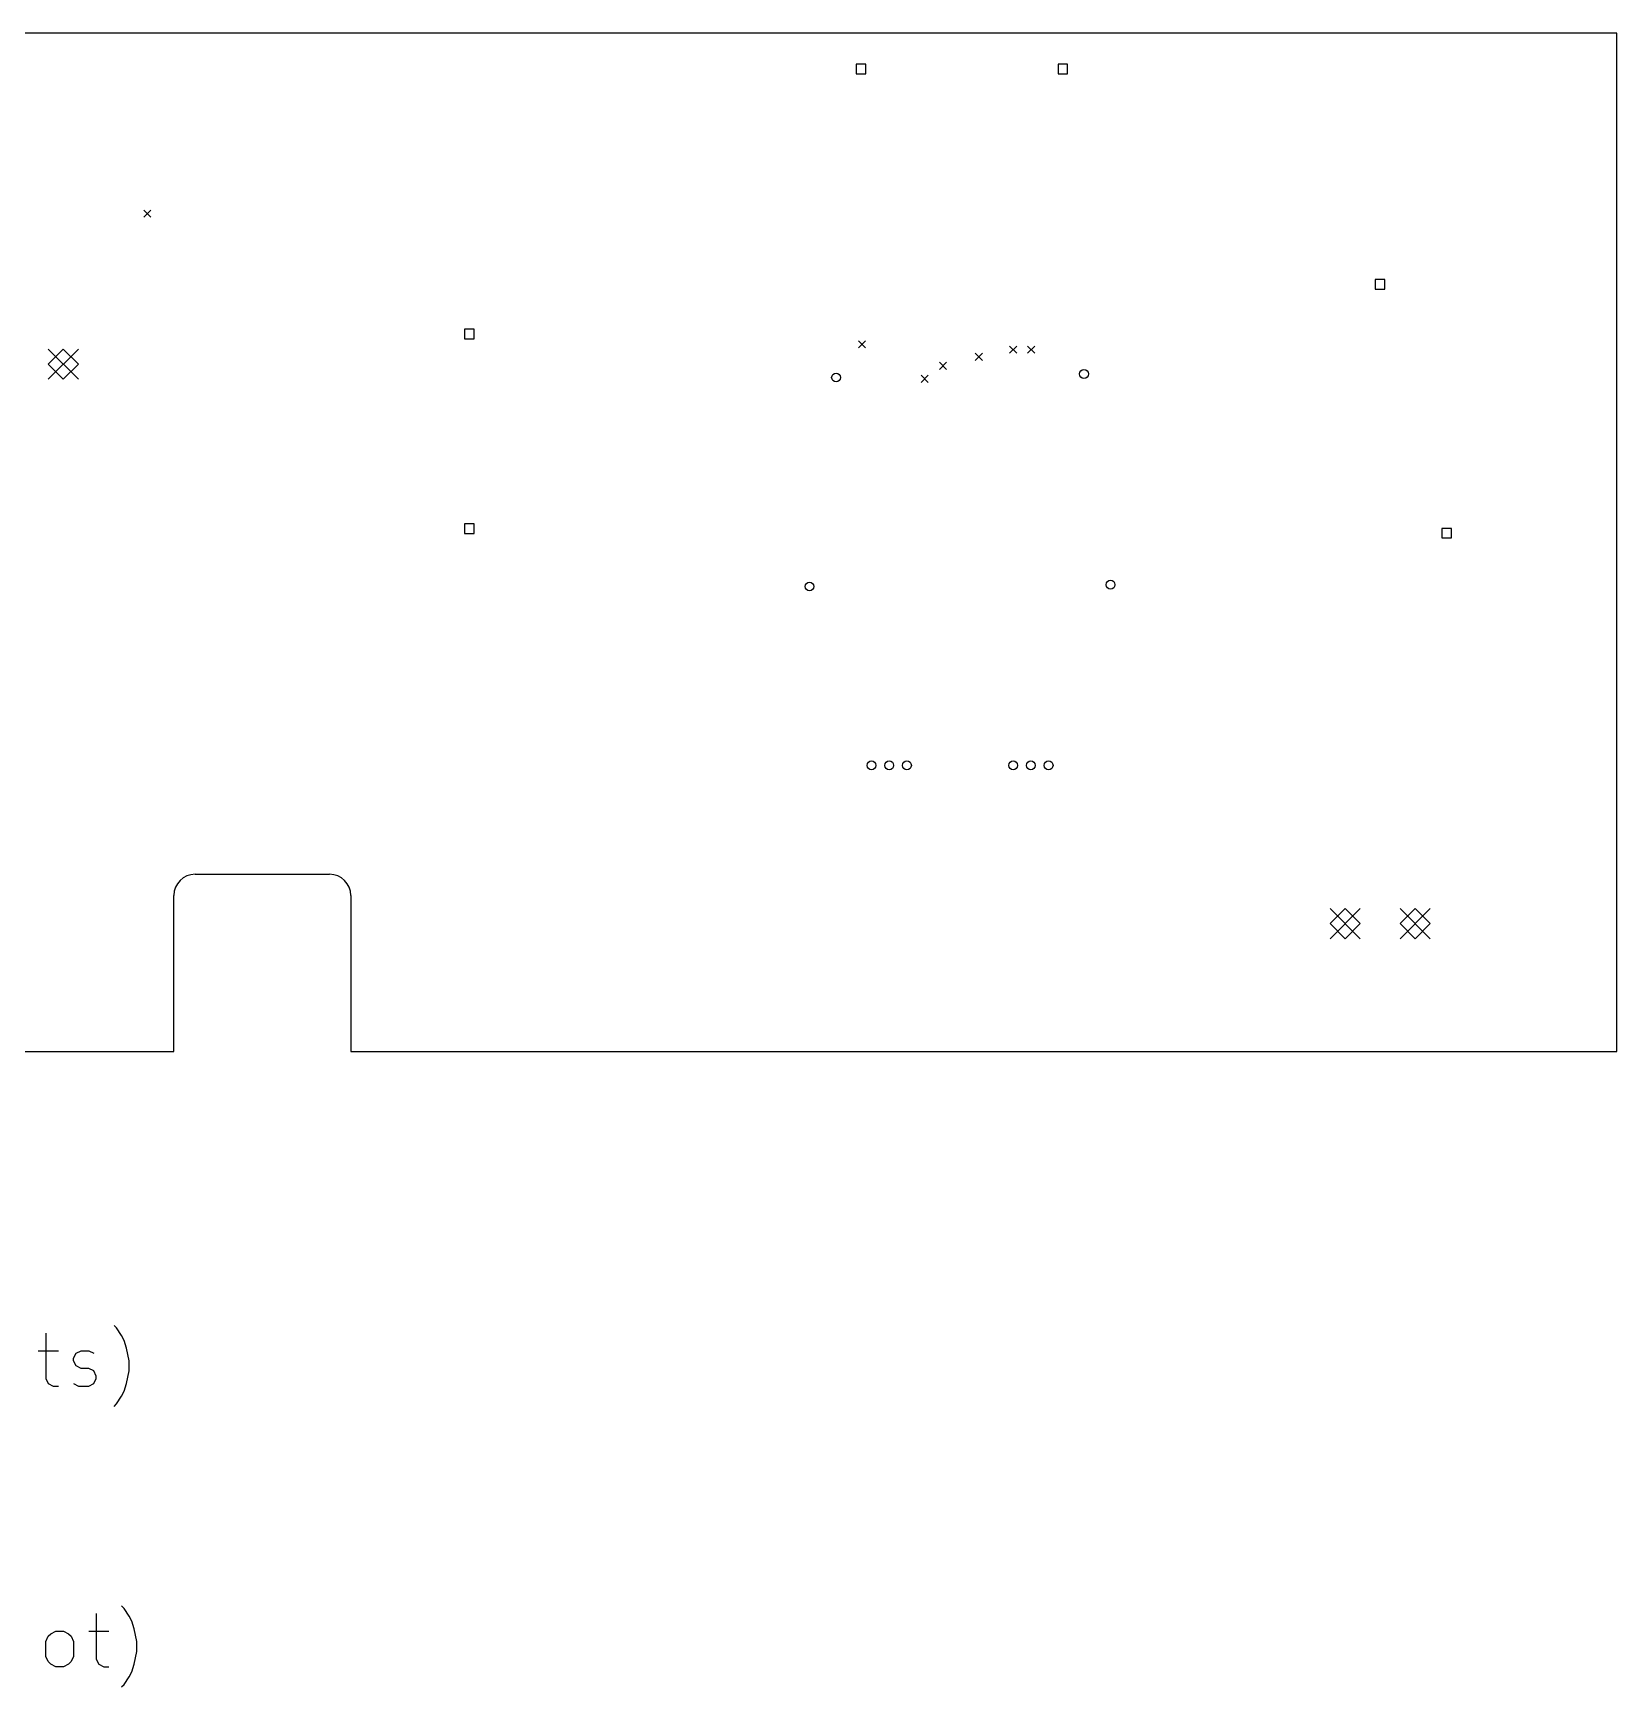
# Model space of a CAD drawing. Extents: x 28 to 204, y -135 to -30.
# Drawn here: x 114.6 to 204, y -123.4 to -30 of the extents above; entities that cross this region are included whole.
import ezdxf

# ---------------------------------------------------------------- set-up
doc = ezdxf.new("R2010")
doc.units = 0
doc.layers.add('BLACK', color=7, linetype='CONTINUOUS')

msp = doc.modelspace()

# ---------------------------------------------------------------- linework, layer by layer
at = {"layer": 'BLACK', "linetype": 'CONTINUOUS'}
for p, q in [((204, -30), (30, -30)), ((204, -87.5), (204, -30)), ((161.577, -31.7642), (161.039, -31.7642)), ((161.039, -31.7642), (161.039, -32.303)), ((161.039, -32.303), (161.577, -32.303)), ((161.577, -32.303), (161.577, -31.7642)), ((172.977, -31.7642), (172.439, -31.7642)), ((172.439, -31.7642), (172.439, -32.303)), ((172.439, -32.303), (172.977, -32.303)), ((172.977, -32.303), (172.977, -31.7642)), ((120.8, -40), (121.2, -40.4)), ((121.2, -40), (120.8, -40.4)), ((190.89, -43.9202), (190.351, -43.9202)), ((190.351, -43.9202), (190.351, -44.459)), ((190.351, -44.459), (190.89, -44.459)), ((190.89, -44.459), (190.89, -43.9202)), ((139.458, -46.7186), (138.919, -46.7186)), ((138.919, -46.7186), (138.919, -47.2574)), ((138.919, -47.2574), (139.458, -47.2574)), ((139.458, -47.2574), (139.458, -46.7186)), ((161.169, -47.373), (161.569, -47.773)), ((161.569, -47.373), (161.169, -47.773)), ((115.41, -47.85), (117.11, -49.55)), ((117.11, -47.85), (115.41, -49.55)), ((116.26, -47.85), (115.41, -48.7)), ((117.11, -48.7), (116.26, -47.85)), ((167.764, -48.0832), (168.164, -48.4832)), ((168.164, -48.0832), (167.764, -48.4832)), ((169.703, -47.676), (170.103, -48.076)), ((170.103, -47.676), (169.703, -48.076)), ((170.719, -47.676), (171.119, -48.076)), ((171.119, -47.676), (170.719, -48.076)), ((115.41, -48.7), (116.26, -49.55)), ((116.26, -49.55), (117.11, -48.7)), ((164.703, -49.3232), (165.103, -49.7232)), ((165.103, -49.3232), (164.703, -49.7232)), ((165.741, -48.5904), (166.141, -48.9904)), ((166.141, -48.5904), (165.741, -48.9904)), ((139.458, -57.7186), (138.919, -57.7186)), ((138.919, -57.7186), (138.919, -58.2574)), ((139.458, -58.2574), (139.458, -57.7186)), ((138.919, -58.2574), (139.458, -58.2574)), ((194.658, -57.9698), (194.119, -57.9698)), ((194.119, -57.9698), (194.119, -58.5086)), ((194.119, -58.5086), (194.658, -58.5086)), ((194.658, -58.5086), (194.658, -57.9698)), ((123.7, -77.5), (131.3, -77.5)), ((122.5, -87.5), (122.5, -78.7)), ((132.5, -78.7), (132.5, -87.5)), ((187.8, -79.4364), (189.5, -81.1364)), ((189.5, -79.4364), (187.8, -81.1364)), ((188.65, -79.4364), (187.8, -80.2864)), ((187.8, -80.2864), (188.65, -81.1364)), ((189.5, -80.2864), (188.65, -79.4364)), ((188.65, -81.1364), (189.5, -80.2864)), ((191.76, -79.4364), (193.46, -81.1364)), ((193.46, -79.4364), (191.76, -81.1364)), ((192.61, -79.4364), (191.76, -80.2864)), ((191.76, -80.2864), (192.61, -81.1364)), ((193.46, -80.2864), (192.61, -79.4364)), ((192.61, -81.1364), (193.46, -80.2864)), ((30, -87.5), (122.5, -87.5)), ((132.5, -87.5), (204, -87.5)), ((115.268, -103.402), (115.268, -105.974)), ((119.268, -103.116), (119.125, -102.974)), ((119.554, -103.545), (119.268, -103.116)), ((119.696, -103.831), (119.554, -103.545)), ((114.839, -104.402), (115.982, -104.402)), ((116.839, -104.831), (116.982, -104.545)), ((116.982, -104.545), (117.268, -104.402)), ((117.268, -104.402), (117.696, -104.402)), ((117.696, -104.402), (117.982, -104.545)), ((119.839, -104.259), (119.696, -103.831)), ((119.982, -104.974), (119.839, -104.259)), ((116.839, -104.974), (116.839, -104.831)), ((116.982, -105.259), (116.839, -104.974)), ((117.268, -105.402), (116.982, -105.259)), ((117.696, -105.402), (117.268, -105.402)), ((117.982, -105.545), (117.696, -105.402)), ((119.982, -105.545), (119.982, -104.974)), ((115.268, -105.974), (115.411, -106.259)), ((115.411, -106.259), (115.696, -106.402)), ((115.696, -106.402), (115.982, -106.402)), ((116.839, -106.259), (117.125, -106.402)), ((117.125, -106.402), (117.696, -106.402)), ((117.696, -106.402), (117.982, -106.259)), ((118.125, -105.831), (117.982, -105.545)), ((117.982, -106.259), (118.125, -105.974)), ((118.125, -105.974), (118.125, -105.831)), ((119.696, -106.688), (119.839, -106.259)), ((119.839, -106.259), (119.982, -105.545)), ((119.268, -107.402), (119.554, -106.974)), ((119.554, -106.974), (119.696, -106.688)), ((119.125, -107.545), (119.268, -107.402)), ((118.125, -119.242), (118.125, -121.814)), ((119.696, -118.956), (119.554, -118.814)), ((119.982, -119.385), (119.696, -118.956)), ((120.125, -119.671), (119.982, -119.385)), ((115.411, -120.528), (115.554, -120.385)), ((115.554, -120.385), (115.839, -120.242)), ((115.839, -120.242), (116.268, -120.242)), ((116.268, -120.242), (116.554, -120.385)), ((116.554, -120.385), (116.696, -120.528)), ((117.696, -120.242), (118.839, -120.242)), ((120.268, -120.099), (120.125, -119.671)), ((120.411, -120.814), (120.268, -120.099)), ((115.268, -120.814), (115.411, -120.528)), ((115.268, -121.671), (115.268, -120.814)), ((116.696, -120.528), (116.839, -120.814)), ((116.839, -120.814), (116.839, -121.671)), ((120.268, -122.099), (120.411, -121.385)), ((120.411, -121.385), (120.411, -120.814)), ((115.411, -121.956), (115.268, -121.671)), ((115.554, -122.099), (115.411, -121.956)), ((115.839, -122.242), (115.554, -122.099)), ((116.268, -122.242), (115.839, -122.242)), ((116.554, -122.099), (116.268, -122.242)), ((116.696, -121.956), (116.554, -122.099)), ((116.839, -121.671), (116.696, -121.956)), ((118.125, -121.814), (118.268, -122.099)), ((118.268, -122.099), (118.554, -122.242)), ((118.554, -122.242), (118.839, -122.242)), ((120.125, -122.528), (120.268, -122.099)), ((119.554, -123.385), (119.696, -123.242)), ((119.696, -123.242), (119.982, -122.814)), ((119.982, -122.814), (120.125, -122.528))]:
    msp.add_line(p, q, dxfattribs=at)
at = {"layer": 'BLACK'}
for centre in [(159.903, -49.448), (173.903, -49.248), (158.403, -61.248), (175.403, -61.148), (161.903, -71.348), (162.903, -71.348), (163.903, -71.348), (169.903, -71.348), (170.903, -71.348), (171.903, -71.348)]:
    msp.add_circle(centre, 0.25, dxfattribs=at)
for centre, start, end in [((123.7, -78.7), 90, 180), ((131.3, -78.7), 0, 90)]:
    msp.add_arc(centre, 1.2, start, end, dxfattribs=at)

doc.saveas('drawing.dxf')
